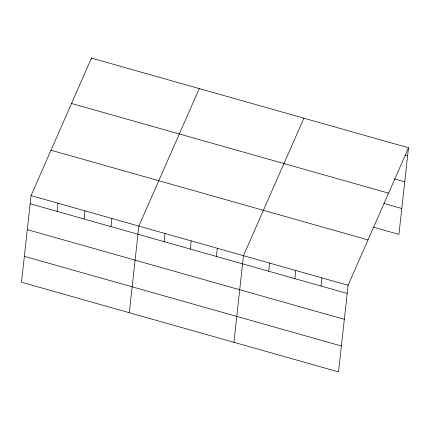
<?xml version="1.0" encoding="UTF-8"?>
<svg xmlns="http://www.w3.org/2000/svg" width="430" height="430" viewBox="0 0 430 430"><rect width="100%" height="100%" fill="white"/><g stroke="black" fill="none" stroke-linecap="round" stroke-linejoin="round"><path stroke-width="0.64" d="M31.062 195.607L21.5 282.225L338.534 371.902L348.096 285.284L408.5 147.775L91.466 58.098L31.062 195.607L348.096 285.284M57.109 211.383L58.012 203.229M91.327 59.356L91.466 58.098M84.06 219.004L84.957 210.85M111.005 226.626L111.907 218.472M129.29 312.712L138.852 226.094L199.257 88.591M164.109 241.649L165.007 233.495M190.264 249.045L191.162 240.891M216.419 256.447L217.322 248.293M233.909 342.307L243.477 255.689L303.881 118.18M268.728 271.239L269.631 263.085M294.883 278.64L295.786 270.486M321.038 286.036L321.941 277.882M408.5 147.775L398.938 234.393L373.417 227.174M405.049 155.208L407.602 155.929M394.536 178.934L404.743 181.82M71.536 103.48L388.564 193.151M383.936 203.449L401.797 208.502M50.998 150.231L368.032 239.902M30.164 203.761L347.193 293.437M27.305 229.652L344.339 319.329M24.36 256.334L341.393 346.005"/></g></svg>
